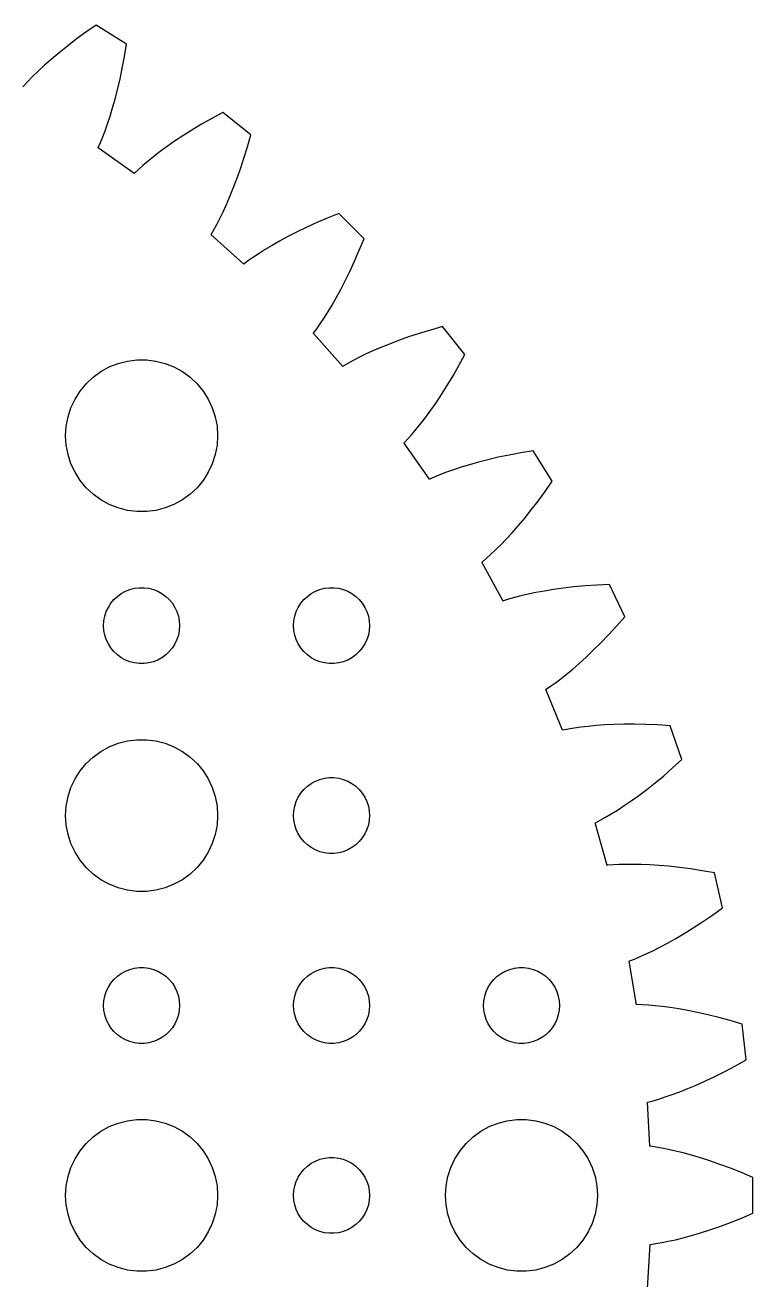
# Model space of a CAD drawing. Header units: metres. Extents: x -54 to 54, y -54 to 54.
# Drawn here: x 25.4 to 54.14, y -3.34 to 46.22 of the extents above; entities that cross this region are included whole.
import ezdxf

# ---------------------------------------------------------------- set-up
doc = ezdxf.new("R2010")
doc.units = ezdxf.units.M

msp = doc.modelspace()

# ---------------------------------------------------------------- linework, layer by layer
for p, q in [((28.2038, 46.2158), (27.7992, 45.9333)), ((29.4018, 45.463), (28.2038, 46.2158)), ((27.4215, 45.6567), (27.0705, 45.3871)), ((27.7992, 45.9333), (27.4215, 45.6567)), ((26.7454, 45.1255), (26.4457, 44.873)), ((27.0705, 45.3871), (26.7454, 45.1255)), ((29.3229, 44.9759), (29.4018, 45.463)), ((26.1709, 44.6306), (25.9204, 44.3992)), ((26.4457, 44.873), (26.1709, 44.6306)), ((29.2375, 44.5157), (29.3229, 44.9759)), ((25.6934, 44.1799), (25.4894, 43.9736)), ((25.9204, 44.3992), (25.6934, 44.1799)), ((29.1469, 44.0824), (29.2375, 44.5157)), ((25.4894, 43.9736), (25.3075, 43.7811)), ((28.9548, 43.2965), (29.0523, 43.676)), ((29.0523, 43.676), (29.1469, 44.0824)), ((28.8556, 42.9437), (28.9548, 43.2965)), ((28.6568, 42.3179), (28.7559, 42.6176)), ((28.7559, 42.6176), (28.8556, 42.9437)), ((33.201, 42.7674), (32.7673, 42.532)), ((34.3072, 41.8852), (33.201, 42.7674)), ((28.5594, 42.0445), (28.6568, 42.3179)), ((32.3611, 42.2994), (31.982, 42.0708)), ((32.7673, 42.532), (32.3611, 42.2994)), ((28.3744, 41.5755), (28.4649, 41.7972)), ((28.4649, 41.7972), (28.5594, 42.0445)), ((31.3036, 41.6299), (31.0034, 41.4198)), ((31.6297, 41.8473), (31.3036, 41.6299)), ((31.982, 42.0708), (31.6297, 41.8473)), ((34.1742, 41.41), (34.3072, 41.8852)), ((28.2835, 41.3711), (28.2891, 41.3792)), ((29.7056, 40.357), (28.2835, 41.3711)), ((28.2891, 41.3792), (28.3744, 41.5755)), ((30.7286, 41.2179), (30.4785, 41.0254)), ((31.0034, 41.4198), (30.7286, 41.2179)), ((34.0379, 40.9622), (34.1742, 41.41)), ((30.0503, 40.6723), (29.8709, 40.5137)), ((30.2526, 40.8432), (30.0503, 40.6723)), ((30.4785, 41.0254), (30.2526, 40.8432)), ((33.8993, 40.5418), (34.0379, 40.9622)), ((29.7139, 40.3683), (29.7056, 40.357)), ((29.8709, 40.5137), (29.7139, 40.3683)), ((33.6205, 39.7823), (33.7598, 40.1485)), ((33.7598, 40.1485), (33.8993, 40.5418)), ((33.4824, 39.4429), (33.6205, 39.7823)), ((33.3467, 39.13), (33.4824, 39.4429)), ((33.0873, 38.5825), (33.2147, 38.8433)), ((33.2147, 38.8433), (33.3467, 39.13)), ((37.7806, 38.7811), (37.3233, 38.5958)), ((38.7811, 37.7806), (37.7806, 38.7811)), ((32.851, 38.1371), (32.9657, 38.3473)), ((32.9657, 38.3473), (33.0873, 38.5825)), ((36.4913, 38.2254), (36.1162, 38.0428)), ((36.8936, 38.4101), (36.4913, 38.2254)), ((37.3233, 38.5958), (36.8936, 38.4101)), ((32.7377, 37.9442), (32.7442, 37.9517)), ((34.0373, 36.7773), (32.7377, 37.9442)), ((32.7442, 37.9517), (32.851, 38.1371)), ((35.446, 37.688), (35.1503, 37.5182)), ((35.7679, 37.8633), (35.446, 37.688)), ((36.1162, 38.0428), (35.7679, 37.8633)), ((38.5958, 37.3233), (38.7811, 37.7806)), ((34.6353, 37.1991), (34.4152, 37.052)), ((34.8802, 37.3549), (34.6353, 37.1991)), ((35.1503, 37.5182), (34.8802, 37.3549)), ((38.4101, 36.8936), (38.5958, 37.3233)), ((34.0469, 36.7876), (34.0373, 36.7773)), ((34.2192, 36.9144), (34.0469, 36.7876)), ((34.4152, 37.052), (34.2192, 36.9144)), ((38.2254, 36.4913), (38.4101, 36.8936)), ((38.0428, 36.1162), (38.2254, 36.4913)), ((37.688, 35.446), (37.8633, 35.7679)), ((37.8633, 35.7679), (38.0428, 36.1162)), ((37.5182, 35.1503), (37.688, 35.446)), ((37.1991, 34.6353), (37.3549, 34.8802)), ((37.3549, 34.8802), (37.5182, 35.1503)), ((36.7876, 34.0469), (36.9144, 34.2192)), ((36.9144, 34.2192), (37.052, 34.4152)), ((37.052, 34.4152), (37.1991, 34.6353)), ((41.8852, 34.3072), (41.41, 34.1742)), ((42.7674, 33.201), (41.8852, 34.3072)), ((36.7803, 34.0402), (36.7876, 34.0469)), ((37.9411, 32.735), (36.7803, 34.0402)), ((40.1485, 33.7598), (39.7823, 33.6205)), ((40.5418, 33.8993), (40.1485, 33.7598)), ((40.9622, 34.0379), (40.5418, 33.8993)), ((41.41, 34.1742), (40.9622, 34.0379)), ((38.8433, 33.2147), (38.5825, 33.0873)), ((39.13, 33.3467), (38.8433, 33.2147)), ((39.4429, 33.4824), (39.13, 33.3467)), ((39.7823, 33.6205), (39.4429, 33.4824)), ((42.532, 32.7673), (42.7674, 33.201)), ((28.3925, 32.533), (28.7227, 32.7145)), ((28.7227, 32.7145), (29.0729, 32.8532)), ((29.0729, 32.8532), (29.4379, 32.9469)), ((29.4379, 32.9469), (29.8116, 32.9941)), ((29.8116, 32.9941), (30.1884, 32.9941)), ((30.1884, 32.9941), (30.5621, 32.9469)), ((30.5621, 32.9469), (30.927, 32.8532)), ((30.927, 32.8532), (31.2773, 32.7145)), ((31.2773, 32.7145), (31.6075, 32.533)), ((37.9517, 32.7442), (37.9411, 32.735)), ((38.1371, 32.851), (37.9517, 32.7442)), ((38.3473, 32.9657), (38.1371, 32.851)), ((38.5825, 33.0873), (38.3473, 32.9657)), ((42.2994, 32.3611), (42.532, 32.7673)), ((27.8131, 32.0536), (28.0877, 32.3115)), ((28.0877, 32.3115), (28.3925, 32.533)), ((31.6075, 32.533), (31.9123, 32.3115)), ((31.9123, 32.3115), (32.1869, 32.0536)), ((42.0708, 31.982), (42.2994, 32.3611)), ((27.3711, 31.4453), (27.5729, 31.7634)), ((27.5729, 31.7634), (27.8131, 32.0536)), ((32.1869, 32.0536), (32.427, 31.7634)), ((32.427, 31.7634), (32.6289, 31.4453)), ((41.8473, 31.6297), (42.0708, 31.982)), ((27.2107, 31.1044), (27.3711, 31.4453)), ((32.6289, 31.4453), (32.7893, 31.1044)), ((41.4198, 31.0034), (41.6299, 31.3036)), ((41.6299, 31.3036), (41.8473, 31.6297)), ((27.0237, 30.376), (27.0942, 30.7461)), ((27.0942, 30.7461), (27.2107, 31.1044)), ((32.7893, 31.1044), (32.9057, 30.7461)), ((32.9057, 30.7461), (32.9763, 30.376)), ((41.0254, 30.4785), (41.2179, 30.7286)), ((41.2179, 30.7286), (41.4198, 31.0034)), ((27, 30), (27.0237, 30.376)), ((32.9763, 30.376), (33, 30)), ((40.6723, 30.0503), (40.8432, 30.2526)), ((40.8432, 30.2526), (41.0254, 30.4785)), ((27.0237, 29.624), (27, 30)), ((33, 30), (32.9763, 29.624)), ((40.3683, 29.7139), (40.5137, 29.8709)), ((40.5137, 29.8709), (40.6723, 30.0503)), ((27.0942, 29.2539), (27.0237, 29.624)), ((27.2107, 28.8956), (27.0942, 29.2539)), ((32.9057, 29.2539), (32.7893, 28.8956)), ((32.9763, 29.624), (32.9057, 29.2539)), ((40.3603, 29.708), (40.3683, 29.7139)), ((41.3677, 28.2811), (40.3603, 29.708)), ((44.5157, 29.2375), (44.0824, 29.1469)), ((44.9759, 29.3229), (44.5157, 29.2375)), ((45.463, 29.4018), (44.9759, 29.3229)), ((46.2158, 28.2038), (45.463, 29.4018)), ((27.3711, 28.5547), (27.2107, 28.8956)), ((32.7893, 28.8956), (32.6289, 28.5547)), ((42.6176, 28.7559), (42.3179, 28.6568)), ((42.9437, 28.8556), (42.6176, 28.7559)), ((43.2965, 28.9548), (42.9437, 28.8556)), ((43.676, 29.0523), (43.2965, 28.9548)), ((44.0824, 29.1469), (43.676, 29.0523)), ((27.5729, 28.2366), (27.3711, 28.5547)), ((32.6289, 28.5547), (32.427, 28.2366)), ((41.3792, 28.2891), (41.3677, 28.2811)), ((41.5755, 28.3744), (41.3792, 28.2891)), ((41.7972, 28.4649), (41.5755, 28.3744)), ((42.0445, 28.5594), (41.7972, 28.4649)), ((42.3179, 28.6568), (42.0445, 28.5594)), ((27.8131, 27.9464), (27.5729, 28.2366)), ((28.0877, 27.6884), (27.8131, 27.9464)), ((32.1869, 27.9464), (31.9123, 27.6884)), ((32.427, 28.2366), (32.1869, 27.9464)), ((45.6567, 27.4215), (45.9333, 27.7992)), ((45.9333, 27.7992), (46.2158, 28.2038)), ((28.3925, 27.467), (28.0877, 27.6884)), ((28.7227, 27.2855), (28.3925, 27.467)), ((29.0729, 27.1468), (28.7227, 27.2855)), ((31.2773, 27.2855), (30.927, 27.1468)), ((31.6075, 27.467), (31.2773, 27.2855)), ((31.9123, 27.6884), (31.6075, 27.467)), ((45.3871, 27.0705), (45.6567, 27.4215)), ((29.4379, 27.0531), (29.0729, 27.1468)), ((29.8116, 27.0059), (29.4379, 27.0531)), ((30.1884, 27.0059), (29.8116, 27.0059)), ((30.5621, 27.0531), (30.1884, 27.0059)), ((30.927, 27.1468), (30.5621, 27.0531)), ((45.1255, 26.7454), (45.3871, 27.0705)), ((44.6306, 26.1709), (44.873, 26.4457)), ((44.873, 26.4457), (45.1255, 26.7454)), ((44.1799, 25.6934), (44.3992, 25.9204)), ((44.3992, 25.9204), (44.6306, 26.1709)), ((43.6034, 25.147), (43.7811, 25.3075)), ((43.7811, 25.3075), (43.9736, 25.4894)), ((43.9736, 25.4894), (44.1799, 25.6934)), ((43.4328, 25.0023), (43.4414, 25.0072)), ((44.274, 23.4716), (43.4328, 25.0023)), ((43.4414, 25.0072), (43.6034, 25.147)), ((29.1963, 23.7665), (29.3613, 23.8572)), ((29.3613, 23.8572), (29.5365, 23.9266)), ((29.5365, 23.9266), (29.7189, 23.9734)), ((29.7189, 23.9734), (29.9058, 23.997)), ((29.9058, 23.997), (30.0942, 23.997)), ((30.0942, 23.997), (30.2811, 23.9734)), ((30.2811, 23.9734), (30.4635, 23.9266)), ((30.4635, 23.9266), (30.6387, 23.8572)), ((30.6387, 23.8572), (30.8037, 23.7665)), ((36.6963, 23.7665), (36.8613, 23.8572)), ((36.8613, 23.8572), (37.0365, 23.9266)), ((37.0365, 23.9266), (37.2189, 23.9734)), ((37.2189, 23.9734), (37.4058, 23.997)), ((37.4058, 23.997), (37.5942, 23.997)), ((37.5942, 23.997), (37.7811, 23.9734)), ((37.7811, 23.9734), (37.9635, 23.9266)), ((37.9635, 23.9266), (38.1387, 23.8572)), ((38.1387, 23.8572), (38.3037, 23.7665)), ((45.5693, 23.8034), (45.2604, 23.7385)), ((45.9045, 23.866), (45.5693, 23.8034)), ((46.2661, 23.9251), (45.9045, 23.866)), ((46.6542, 23.9795), (46.2661, 23.9251)), ((47.0686, 24.028), (46.6542, 23.9795)), ((47.5093, 24.0695), (47.0686, 24.028)), ((47.9762, 24.1028), (47.5093, 24.0695)), ((48.4691, 24.1267), (47.9762, 24.1028)), ((49.083, 22.8519), (48.4691, 24.1267)), ((28.6855, 23.2226), (28.7865, 23.3817)), ((28.7865, 23.3817), (28.9065, 23.5268)), ((28.9065, 23.5268), (29.0439, 23.6558)), ((29.0439, 23.6558), (29.1963, 23.7665)), ((30.8037, 23.7665), (30.9561, 23.6558)), ((30.9561, 23.6558), (31.0934, 23.5268)), ((31.0934, 23.5268), (31.2135, 23.3817)), ((31.2135, 23.3817), (31.3145, 23.2226)), ((36.1855, 23.2226), (36.2865, 23.3817)), ((36.2865, 23.3817), (36.4065, 23.5268)), ((36.4065, 23.5268), (36.5439, 23.6558)), ((36.5439, 23.6558), (36.6963, 23.7665)), ((38.3037, 23.7665), (38.4561, 23.6558)), ((38.4561, 23.6558), (38.5934, 23.5268)), ((38.5934, 23.5268), (38.7135, 23.3817)), ((38.7135, 23.3817), (38.8145, 23.2226)), ((44.2864, 23.4782), (44.274, 23.4716)), ((44.491, 23.541), (44.2864, 23.4782)), ((44.7214, 23.6061), (44.491, 23.541)), ((44.9778, 23.6723), (44.7214, 23.6061)), ((45.2604, 23.7385), (44.9778, 23.6723)), ((28.5118, 22.688), (28.5471, 22.873)), ((28.5471, 22.873), (28.6053, 23.0522)), ((28.6053, 23.0522), (28.6855, 23.2226)), ((31.3145, 23.2226), (31.3947, 23.0522)), ((31.3947, 23.0522), (31.4529, 22.873)), ((31.4529, 22.873), (31.4882, 22.688)), ((36.0118, 22.688), (36.0471, 22.873)), ((36.0471, 22.873), (36.1053, 23.0522)), ((36.1053, 23.0522), (36.1855, 23.2226)), ((38.8145, 23.2226), (38.8947, 23.0522)), ((38.8947, 23.0522), (38.9529, 22.873)), ((38.9529, 22.873), (38.9882, 22.688)), ((48.757, 22.4815), (49.083, 22.8519)), ((28.5, 22.5), (28.5118, 22.688)), ((28.5118, 22.312), (28.5, 22.5)), ((28.5471, 22.127), (28.5118, 22.312)), ((31.4882, 22.312), (31.4529, 22.127)), ((31.4882, 22.688), (31.5, 22.5)), ((31.5, 22.5), (31.4882, 22.312)), ((36, 22.5), (36.0118, 22.688)), ((36.0118, 22.312), (36, 22.5)), ((36.0471, 22.127), (36.0118, 22.312)), ((38.9882, 22.312), (38.9529, 22.127)), ((38.9882, 22.688), (39, 22.5)), ((39, 22.5), (38.9882, 22.312)), ((48.4399, 22.1372), (48.757, 22.4815)), ((28.6053, 21.9478), (28.5471, 22.127)), ((28.6855, 21.7774), (28.6053, 21.9478)), ((31.3947, 21.9478), (31.3145, 21.7774)), ((31.4529, 22.127), (31.3947, 21.9478)), ((36.1053, 21.9478), (36.0471, 22.127)), ((36.1855, 21.7774), (36.1053, 21.9478)), ((38.8947, 21.9478), (38.8145, 21.7774)), ((38.9529, 22.127), (38.8947, 21.9478)), ((47.8363, 21.5247), (48.1327, 21.8185)), ((48.1327, 21.8185), (48.4399, 22.1372)), ((28.7865, 21.6183), (28.6855, 21.7774)), ((28.9065, 21.4732), (28.7865, 21.6183)), ((29.0439, 21.3442), (28.9065, 21.4732)), ((29.1963, 21.2335), (29.0439, 21.3442)), ((30.9561, 21.3442), (30.8037, 21.2335)), ((31.0934, 21.4732), (30.9561, 21.3442)), ((31.2135, 21.6183), (31.0934, 21.4732)), ((31.3145, 21.7774), (31.2135, 21.6183)), ((36.2865, 21.6183), (36.1855, 21.7774)), ((36.4065, 21.4732), (36.2865, 21.6183)), ((36.5439, 21.3442), (36.4065, 21.4732)), ((36.6963, 21.2335), (36.5439, 21.3442)), ((38.4561, 21.3442), (38.3037, 21.2335)), ((38.5934, 21.4732), (38.4561, 21.3442)), ((38.7135, 21.6183), (38.5934, 21.4732)), ((38.8145, 21.7774), (38.7135, 21.6183)), ((47.5519, 21.2552), (47.8363, 21.5247)), ((29.3613, 21.1427), (29.1963, 21.2335)), ((29.5365, 21.0734), (29.3613, 21.1427)), ((29.7189, 21.0266), (29.5365, 21.0734)), ((29.9058, 21.003), (29.7189, 21.0266)), ((30.0942, 21.003), (29.9058, 21.003)), ((30.2811, 21.0266), (30.0942, 21.003)), ((30.4635, 21.0734), (30.2811, 21.0266)), ((30.6387, 21.1427), (30.4635, 21.0734)), ((30.8037, 21.2335), (30.6387, 21.1427)), ((36.8613, 21.1427), (36.6963, 21.2335)), ((37.0365, 21.0734), (36.8613, 21.1427)), ((37.2189, 21.0266), (37.0365, 21.0734)), ((37.4058, 21.003), (37.2189, 21.0266)), ((37.5942, 21.003), (37.4058, 21.003)), ((37.7811, 21.0266), (37.5942, 21.003)), ((37.9635, 21.0734), (37.7811, 21.0266)), ((38.1387, 21.1427), (37.9635, 21.0734)), ((38.3037, 21.2335), (38.1387, 21.1427)), ((47.0222, 20.7863), (47.2802, 21.0093)), ((47.2802, 21.0093), (47.5519, 21.2552)), ((46.3393, 20.2464), (46.551, 20.4056)), ((46.551, 20.4056), (46.7789, 20.5853)), ((46.7789, 20.5853), (47.0222, 20.7863)), ((45.9591, 19.9822), (45.9681, 19.9861)), ((46.6236, 18.3669), (45.9591, 19.9822)), ((45.9681, 19.9861), (46.1448, 20.1069)), ((46.1448, 20.1069), (46.3393, 20.2464)), ((46.6367, 18.3721), (46.6236, 18.3669)), ((46.847, 18.4116), (46.6367, 18.3721)), ((47.0833, 18.4505), (46.847, 18.4116)), ((47.3455, 18.4875), (47.0833, 18.4505)), ((47.6337, 18.5217), (47.3455, 18.4875)), ((47.9479, 18.5516), (47.6337, 18.5217)), ((48.288, 18.5763), (47.9479, 18.5516)), ((48.654, 18.5945), (48.288, 18.5763)), ((49.0457, 18.6051), (48.654, 18.5945)), ((49.463, 18.6069), (49.0457, 18.6051)), ((49.9055, 18.5988), (49.463, 18.6069)), ((50.3732, 18.5796), (49.9055, 18.5988)), ((50.8657, 18.5482), (50.3732, 18.5796)), ((51.333, 17.2127), (50.8657, 18.5482)), ((28.7227, 17.7145), (29.0729, 17.8532)), ((29.0729, 17.8532), (29.4379, 17.9469)), ((29.4379, 17.9469), (29.8116, 17.9941)), ((29.8116, 17.9941), (30.1884, 17.9941)), ((30.1884, 17.9941), (30.5621, 17.9469)), ((30.5621, 17.9469), (30.927, 17.8532)), ((30.927, 17.8532), (31.2773, 17.7145)), ((28.0877, 17.3115), (28.3925, 17.533)), ((28.3925, 17.533), (28.7227, 17.7145)), ((31.2773, 17.7145), (31.6075, 17.533)), ((31.6075, 17.533), (31.9123, 17.3115)), ((27.5729, 16.7634), (27.8131, 17.0536)), ((27.8131, 17.0536), (28.0877, 17.3115)), ((31.9123, 17.3115), (32.1869, 17.0536)), ((32.1869, 17.0536), (32.427, 16.7634)), ((50.6139, 16.5744), (50.9676, 16.8811)), ((50.9676, 16.8811), (51.333, 17.2127)), ((27.2107, 16.1044), (27.3711, 16.4453)), ((27.3711, 16.4453), (27.5729, 16.7634)), ((32.427, 16.7634), (32.6289, 16.4453)), ((32.6289, 16.4453), (32.7893, 16.1044)), ((36.6963, 16.2665), (36.8613, 16.3572)), ((36.8613, 16.3572), (37.0365, 16.4266)), ((37.0365, 16.4266), (37.2189, 16.4734)), ((37.2189, 16.4734), (37.4058, 16.497)), ((37.4058, 16.497), (37.5942, 16.497)), ((37.5942, 16.497), (37.7811, 16.4734)), ((37.7811, 16.4734), (37.9635, 16.4266)), ((37.9635, 16.4266), (38.1387, 16.3572)), ((38.1387, 16.3572), (38.3037, 16.2665)), ((50.2729, 16.2922), (50.6139, 16.5744)), ((27.0942, 15.7461), (27.2107, 16.1044)), ((32.7893, 16.1044), (32.9057, 15.7461)), ((36.1855, 15.7226), (36.2865, 15.8817)), ((36.2865, 15.8817), (36.4065, 16.0268)), ((36.4065, 16.0268), (36.5439, 16.1558)), ((36.5439, 16.1558), (36.6963, 16.2665)), ((38.3037, 16.2665), (38.4561, 16.1558)), ((38.4561, 16.1558), (38.5934, 16.0268)), ((38.5934, 16.0268), (38.7135, 15.8817)), ((38.7135, 15.8817), (38.8145, 15.7226)), ((49.6327, 15.7975), (49.9456, 16.0334)), ((49.9456, 16.0334), (50.2729, 16.2922)), ((27, 15), (27.0237, 15.376)), ((27.0237, 15.376), (27.0942, 15.7461)), ((32.9057, 15.7461), (32.9763, 15.376)), ((32.9763, 15.376), (33, 15)), ((36.0118, 15.188), (36.0471, 15.373)), ((36.0471, 15.373), (36.1053, 15.5522)), ((36.1053, 15.5522), (36.1855, 15.7226)), ((38.8145, 15.7226), (38.8947, 15.5522)), ((38.8947, 15.5522), (38.9529, 15.373)), ((38.9529, 15.373), (38.9882, 15.188)), ((48.7896, 15.2183), (49.0539, 15.3908)), ((49.0539, 15.3908), (49.3352, 15.5835)), ((49.3352, 15.5835), (49.6327, 15.7975)), ((27.0237, 14.624), (27, 15)), ((33, 15), (32.9763, 14.624)), ((36, 15), (36.0118, 15.188)), ((36.0118, 14.812), (36, 15)), ((38.9882, 15.188), (39, 15)), ((39, 15), (38.9882, 14.812)), ((48.1059, 14.8139), (48.3148, 14.9308)), ((48.3148, 14.9308), (48.543, 15.0652)), ((48.543, 15.0652), (48.7896, 15.2183)), ((27.0942, 14.2539), (27.0237, 14.624)), ((32.9763, 14.624), (32.9057, 14.2539)), ((36.0471, 14.627), (36.0118, 14.812)), ((36.1053, 14.4478), (36.0471, 14.627)), ((36.1855, 14.2774), (36.1053, 14.4478)), ((38.8947, 14.4478), (38.8145, 14.2774)), ((38.9529, 14.627), (38.8947, 14.4478)), ((38.9882, 14.812), (38.9529, 14.627)), ((47.9074, 14.7107), (47.9168, 14.7136)), ((48.3869, 13.0312), (47.9074, 14.7107)), ((47.9168, 14.7136), (48.1059, 14.8139)), ((27.2107, 13.8956), (27.0942, 14.2539)), ((27.3711, 13.5547), (27.2107, 13.8956)), ((32.7893, 13.8956), (32.6289, 13.5547)), ((32.9057, 14.2539), (32.7893, 13.8956)), ((36.2865, 14.1183), (36.1855, 14.2774)), ((36.4065, 13.9732), (36.2865, 14.1183)), ((36.5439, 13.8442), (36.4065, 13.9732)), ((38.5934, 13.9732), (38.4561, 13.8442)), ((38.7135, 14.1183), (38.5934, 13.9732)), ((38.8145, 14.2774), (38.7135, 14.1183)), ((27.5729, 13.2366), (27.3711, 13.5547)), ((32.6289, 13.5547), (32.427, 13.2366)), ((36.6963, 13.7335), (36.5439, 13.8442)), ((36.8613, 13.6427), (36.6963, 13.7335)), ((37.0365, 13.5734), (36.8613, 13.6427)), ((37.2189, 13.5266), (37.0365, 13.5734)), ((37.4058, 13.5029), (37.2189, 13.5266)), ((37.5942, 13.5029), (37.4058, 13.5029)), ((37.7811, 13.5266), (37.5942, 13.5029)), ((37.9635, 13.5734), (37.7811, 13.5266)), ((38.1387, 13.6427), (37.9635, 13.5734)), ((38.3037, 13.7335), (38.1387, 13.6427)), ((38.4561, 13.8442), (38.3037, 13.7335)), ((27.8131, 12.9464), (27.5729, 13.2366)), ((28.0877, 12.6884), (27.8131, 12.9464)), ((32.1869, 12.9464), (31.9123, 12.6884)), ((32.427, 13.2366), (32.1869, 12.9464)), ((48.4005, 13.0349), (48.3869, 13.0312)), ((48.6139, 13.0506), (48.4005, 13.0349)), ((48.853, 13.0628), (48.6139, 13.0506)), ((49.1177, 13.0703), (48.853, 13.0628)), ((49.4079, 13.0719), (49.1177, 13.0703)), ((49.7235, 13.0665), (49.4079, 13.0719)), ((50.0643, 13.0529), (49.7235, 13.0665)), ((50.43, 13.0301), (50.0643, 13.0529)), ((50.8204, 12.9967), (50.43, 13.0301)), ((51.2352, 12.9518), (50.8204, 12.9967)), ((51.6741, 12.8942), (51.2352, 12.9518)), ((52.1367, 12.8228), (51.6741, 12.8942)), ((28.3925, 12.467), (28.0877, 12.6884)), ((28.7227, 12.2855), (28.3925, 12.467)), ((31.6075, 12.467), (31.2773, 12.2855)), ((31.9123, 12.6884), (31.6075, 12.467)), ((52.6226, 12.7364), (52.1367, 12.8228)), ((52.9374, 11.357), (52.6226, 12.7364)), ((29.0729, 12.1468), (28.7227, 12.2855)), ((29.4379, 12.0531), (29.0729, 12.1468)), ((29.8116, 12.0059), (29.4379, 12.0531)), ((30.1884, 12.0059), (29.8116, 12.0059)), ((30.5621, 12.0531), (30.1884, 12.0059)), ((30.927, 12.1468), (30.5621, 12.0531)), ((31.2773, 12.2855), (30.927, 12.1468)), ((52.1514, 10.8033), (52.5372, 11.0684)), ((52.5372, 11.0684), (52.9374, 11.357)), ((51.4267, 10.3405), (51.7809, 10.5609)), ((51.7809, 10.5609), (52.1514, 10.8033)), ((50.4687, 9.80168), (50.7698, 9.96176)), ((50.7698, 9.96176), (51.0894, 10.1411)), ((51.0894, 10.1411), (51.4267, 10.3405)), ((49.4621, 9.33456), (49.6828, 9.42732)), ((49.6828, 9.42732), (49.9245, 9.53543)), ((49.9245, 9.53543), (50.1867, 9.6599)), ((50.1867, 9.6599), (50.4687, 9.80168)), ((29.3613, 8.85724), (29.5365, 8.92657)), ((29.5365, 8.92657), (29.7189, 8.97342)), ((29.7189, 8.97342), (29.9058, 8.99704)), ((29.9058, 8.99704), (30.0942, 8.99704)), ((30.0942, 8.99704), (30.2811, 8.97342)), ((30.2811, 8.97342), (30.4635, 8.92657)), ((30.4635, 8.92657), (30.6387, 8.85724)), ((36.8613, 8.85724), (37.0365, 8.92657)), ((37.0365, 8.92657), (37.2189, 8.97342)), ((37.2189, 8.97342), (37.4058, 8.99704)), ((37.4058, 8.99704), (37.5942, 8.99704)), ((37.5942, 8.99704), (37.7811, 8.97342)), ((37.7811, 8.97342), (37.9635, 8.92657)), ((37.9635, 8.92657), (38.1387, 8.85724)), ((44.3613, 8.85724), (44.5365, 8.92657)), ((44.5365, 8.92657), (44.7189, 8.97342)), ((44.7189, 8.97342), (44.9058, 8.99704)), ((44.9058, 8.99704), (45.0942, 8.99704)), ((45.0942, 8.99704), (45.2811, 8.97342)), ((45.2811, 8.97342), (45.4635, 8.92657)), ((45.4635, 8.92657), (45.6387, 8.85724)), ((49.2532, 9.25433), (49.2629, 9.25615)), ((49.5417, 7.53168), (49.2532, 9.25433)), ((49.2629, 9.25615), (49.4621, 9.33456)), ((28.7865, 8.38167), (28.9065, 8.52681)), ((28.9065, 8.52681), (29.0439, 8.65576)), ((29.0439, 8.65576), (29.1963, 8.76648)), ((29.1963, 8.76648), (29.3613, 8.85724)), ((30.6387, 8.85724), (30.8037, 8.76648)), ((30.8037, 8.76648), (30.9561, 8.65576)), ((30.9561, 8.65576), (31.0934, 8.52681)), ((31.0934, 8.52681), (31.2135, 8.38167)), ((36.2865, 8.38167), (36.4065, 8.52681)), ((36.4065, 8.52681), (36.5439, 8.65576)), ((36.5439, 8.65576), (36.6963, 8.76648)), ((36.6963, 8.76648), (36.8613, 8.85724)), ((38.1387, 8.85724), (38.3037, 8.76648)), ((38.3037, 8.76648), (38.4561, 8.65576)), ((38.4561, 8.65576), (38.5934, 8.52681)), ((38.5934, 8.52681), (38.7135, 8.38167)), ((43.7865, 8.38167), (43.9065, 8.52681)), ((43.9065, 8.52681), (44.0439, 8.65576)), ((44.0439, 8.65576), (44.1963, 8.76648)), ((44.1963, 8.76648), (44.3613, 8.85724)), ((45.6387, 8.85724), (45.8037, 8.76648)), ((45.8037, 8.76648), (45.9561, 8.65576)), ((45.9561, 8.65576), (46.0934, 8.52681)), ((46.0934, 8.52681), (46.2135, 8.38167)), ((28.5471, 7.87303), (28.6053, 8.05219)), ((28.6053, 8.05219), (28.6855, 8.22263)), ((28.6855, 8.22263), (28.7865, 8.38167)), ((31.2135, 8.38167), (31.3145, 8.22263)), ((31.3145, 8.22263), (31.3947, 8.05219)), ((31.3947, 8.05219), (31.4529, 7.87303)), ((36.0471, 7.87303), (36.1053, 8.05219)), ((36.1053, 8.05219), (36.1855, 8.22263)), ((36.1855, 8.22263), (36.2865, 8.38167)), ((38.7135, 8.38167), (38.8145, 8.22263)), ((38.8145, 8.22263), (38.8947, 8.05219)), ((38.8947, 8.05219), (38.9529, 7.87303)), ((43.5471, 7.87303), (43.6053, 8.05219)), ((43.6053, 8.05219), (43.6855, 8.22263)), ((43.6855, 8.22263), (43.7865, 8.38167)), ((46.2135, 8.38167), (46.3145, 8.22263)), ((46.3145, 8.22263), (46.3947, 8.05219)), ((46.3947, 8.05219), (46.4529, 7.87303)), ((28.5, 7.5), (28.5118, 7.68799)), ((28.5118, 7.312), (28.5, 7.5)), ((28.5118, 7.68799), (28.5471, 7.87303)), ((31.4529, 7.87303), (31.4882, 7.68799)), ((31.4882, 7.68799), (31.5, 7.5)), ((31.5, 7.5), (31.4882, 7.312)), ((36, 7.5), (36.0118, 7.68799)), ((36.0118, 7.312), (36, 7.5)), ((36.0118, 7.68799), (36.0471, 7.87303)), ((38.9529, 7.87303), (38.9882, 7.68799)), ((38.9882, 7.68799), (39, 7.5)), ((39, 7.5), (38.9882, 7.312)), ((43.5, 7.5), (43.5118, 7.68799)), ((43.5118, 7.312), (43.5, 7.5)), ((43.5118, 7.68799), (43.5471, 7.87303)), ((46.4529, 7.87303), (46.4882, 7.68799)), ((46.4882, 7.68799), (46.5, 7.5)), ((46.5, 7.5), (46.4882, 7.312)), ((49.5556, 7.53378), (49.5417, 7.53168)), ((49.7694, 7.52553), (49.5556, 7.53378)), ((50.0084, 7.51086), (49.7694, 7.52553)), ((50.2723, 7.48868), (50.0084, 7.51086)), ((50.5608, 7.45778), (50.2723, 7.48868)), ((50.8738, 7.41708), (50.5608, 7.45778)), ((28.5471, 7.12695), (28.5118, 7.312)), ((28.6053, 6.9478), (28.5471, 7.12695)), ((28.6855, 6.77736), (28.6053, 6.9478)), ((31.3947, 6.9478), (31.3145, 6.77736)), ((31.4529, 7.12695), (31.3947, 6.9478)), ((31.4882, 7.312), (31.4529, 7.12695)), ((36.0471, 7.12695), (36.0118, 7.312)), ((36.1053, 6.9478), (36.0471, 7.12695)), ((36.1855, 6.77736), (36.1053, 6.9478)), ((38.8947, 6.9478), (38.8145, 6.77736)), ((38.9529, 7.12695), (38.8947, 6.9478)), ((38.9882, 7.312), (38.9529, 7.12695)), ((43.5471, 7.12695), (43.5118, 7.312)), ((43.6053, 6.9478), (43.5471, 7.12695)), ((43.6855, 6.77736), (43.6053, 6.9478)), ((46.3947, 6.9478), (46.3145, 6.77736)), ((46.4529, 7.12695), (46.3947, 6.9478)), ((46.4882, 7.312), (46.4529, 7.12695)), ((51.2109, 7.36545), (50.8738, 7.41708)), ((51.5718, 7.30177), (51.2109, 7.36545)), ((51.9561, 7.22493), (51.5718, 7.30177)), ((52.3632, 7.13385), (51.9561, 7.22493)), ((52.7929, 7.02747), (52.3632, 7.13385)), ((53.2446, 6.90468), (52.7929, 7.02747)), ((28.7865, 6.61832), (28.6855, 6.77736)), ((28.9065, 6.47318), (28.7865, 6.61832)), ((29.0439, 6.34422), (28.9065, 6.47318)), ((31.0934, 6.47318), (30.9561, 6.34422)), ((31.2135, 6.61832), (31.0934, 6.47318)), ((31.3145, 6.77736), (31.2135, 6.61832)), ((36.2865, 6.61832), (36.1855, 6.77736)), ((36.4065, 6.47318), (36.2865, 6.61832)), ((36.5439, 6.34422), (36.4065, 6.47318)), ((38.5934, 6.47318), (38.4561, 6.34422)), ((38.7135, 6.61832), (38.5934, 6.47318)), ((38.8145, 6.77736), (38.7135, 6.61832)), ((43.7865, 6.61832), (43.6855, 6.77736)), ((43.9065, 6.47318), (43.7865, 6.61832)), ((44.0439, 6.34422), (43.9065, 6.47318)), ((46.0934, 6.47318), (45.9561, 6.34422)), ((46.2135, 6.61832), (46.0934, 6.47318)), ((46.3145, 6.77736), (46.2135, 6.61832)), ((53.7177, 6.76447), (53.2446, 6.90468)), ((53.8762, 5.35844), (53.7177, 6.76447)), ((29.1963, 6.23351), (29.0439, 6.34422)), ((29.3613, 6.14275), (29.1963, 6.23351)), ((29.5365, 6.07341), (29.3613, 6.14275)), ((29.7189, 6.02657), (29.5365, 6.07341)), ((29.9058, 6.00294), (29.7189, 6.02657)), ((30.0942, 6.00294), (29.9058, 6.00294)), ((30.2811, 6.02657), (30.0942, 6.00294)), ((30.4635, 6.07341), (30.2811, 6.02657)), ((30.6387, 6.14275), (30.4635, 6.07341)), ((30.8037, 6.23351), (30.6387, 6.14275)), ((30.9561, 6.34422), (30.8037, 6.23351)), ((36.6963, 6.23351), (36.5439, 6.34422)), ((36.8613, 6.14275), (36.6963, 6.23351)), ((37.0365, 6.07341), (36.8613, 6.14275)), ((37.2189, 6.02657), (37.0365, 6.07341)), ((37.4058, 6.00294), (37.2189, 6.02657)), ((37.5942, 6.00294), (37.4058, 6.00294)), ((37.7811, 6.02657), (37.5942, 6.00294)), ((37.9635, 6.07341), (37.7811, 6.02657)), ((38.1387, 6.14275), (37.9635, 6.07341)), ((38.3037, 6.23351), (38.1387, 6.14275)), ((38.4561, 6.34422), (38.3037, 6.23351)), ((44.1963, 6.23351), (44.0439, 6.34422)), ((44.3613, 6.14275), (44.1963, 6.23351)), ((44.5365, 6.07341), (44.3613, 6.14275)), ((44.7189, 6.02657), (44.5365, 6.07341)), ((44.9058, 6.00294), (44.7189, 6.02657)), ((45.0942, 6.00294), (44.9058, 6.00294)), ((45.2811, 6.02657), (45.0942, 6.00294)), ((45.4635, 6.07341), (45.2811, 6.02657)), ((45.6387, 6.14275), (45.4635, 6.07341)), ((45.8037, 6.23351), (45.6387, 6.14275)), ((45.9561, 6.34422), (45.8037, 6.23351)), ((53.0331, 4.89624), (53.4461, 5.11647)), ((53.4461, 5.11647), (53.8762, 5.35844)), ((51.9036, 4.35709), (52.2611, 4.51752)), ((52.2611, 4.51752), (52.6378, 4.69691)), ((52.6378, 4.69691), (53.0331, 4.89624)), ((50.6782, 3.88571), (50.9527, 3.98003)), ((50.9527, 3.98003), (51.2488, 4.08936)), ((51.2488, 4.08936), (51.5659, 4.21471)), ((51.5659, 4.21471), (51.9036, 4.35709)), ((49.9797, 3.6815), (49.9895, 3.68224)), ((50.0735, 1.93741), (49.9797, 3.6815)), ((49.9895, 3.68224), (50.1962, 3.73788)), ((50.1962, 3.73788), (50.4259, 3.80534)), ((50.4259, 3.80534), (50.6782, 3.88571)), ((29.4379, 2.94685), (29.8116, 2.99408)), ((29.8116, 2.99408), (30.1884, 2.99408)), ((30.1884, 2.99408), (30.5621, 2.94685)), ((44.4379, 2.94685), (44.8116, 2.99408)), ((44.8116, 2.99408), (45.1884, 2.99408)), ((45.1884, 2.99408), (45.5621, 2.94685)), ((28.0877, 2.31154), (28.3925, 2.53297)), ((28.3925, 2.53297), (28.7227, 2.71448)), ((28.7227, 2.71448), (29.0729, 2.85316)), ((29.0729, 2.85316), (29.4379, 2.94685)), ((30.5621, 2.94685), (30.927, 2.85316)), ((30.927, 2.85316), (31.2773, 2.71448)), ((31.2773, 2.71448), (31.6075, 2.53297)), ((31.6075, 2.53297), (31.9123, 2.31154)), ((43.0877, 2.31154), (43.3925, 2.53297)), ((43.3925, 2.53297), (43.7227, 2.71448)), ((43.7227, 2.71448), (44.0729, 2.85316)), ((44.0729, 2.85316), (44.4379, 2.94685)), ((45.5621, 2.94685), (45.927, 2.85316)), ((45.927, 2.85316), (46.2773, 2.71448)), ((46.2773, 2.71448), (46.6075, 2.53297)), ((46.6075, 2.53297), (46.9123, 2.31154)), ((27.5729, 1.76335), (27.8131, 2.05363)), ((27.8131, 2.05363), (28.0877, 2.31154)), ((31.9123, 2.31154), (32.1869, 2.05363)), ((32.1869, 2.05363), (32.427, 1.76335)), ((42.5729, 1.76335), (42.8131, 2.05363)), ((42.8131, 2.05363), (43.0877, 2.31154)), ((46.9123, 2.31154), (47.1869, 2.05363)), ((47.1869, 2.05363), (47.427, 1.76335)), ((27.3711, 1.44525), (27.5729, 1.76335)), ((32.427, 1.76335), (32.6289, 1.44525)), ((37.2189, 1.47342), (37.4058, 1.49704)), ((37.4058, 1.49704), (37.5942, 1.49704)), ((37.5942, 1.49704), (37.7811, 1.47342)), ((42.3711, 1.44525), (42.5729, 1.76335)), ((47.427, 1.76335), (47.6289, 1.44525)), ((50.0875, 1.93796), (50.0735, 1.93741)), ((50.2991, 1.90581), (50.0875, 1.93796)), ((50.5349, 1.86449), (50.2991, 1.90581)), ((50.7946, 1.81288), (50.5349, 1.86449)), ((51.0779, 1.74988), (50.7946, 1.81288)), ((51.3844, 1.67439), (51.0779, 1.74988)), ((51.7136, 1.58534), (51.3844, 1.67439)), ((52.0651, 1.48166), (51.7136, 1.58534)), ((27.0942, 0.746063), (27.2107, 1.10437)), ((27.2107, 1.10437), (27.3711, 1.44525)), ((32.6289, 1.44525), (32.7893, 1.10437)), ((32.7893, 1.10437), (32.9057, 0.746063)), ((36.2865, 0.881668), (36.4065, 1.02681)), ((36.4065, 1.02681), (36.5439, 1.15576)), ((36.5439, 1.15576), (36.6963, 1.26648)), ((36.6963, 1.26648), (36.8613, 1.35724)), ((36.8613, 1.35724), (37.0365, 1.42657)), ((37.0365, 1.42657), (37.2189, 1.47342)), ((37.7811, 1.47342), (37.9635, 1.42657)), ((37.9635, 1.42657), (38.1387, 1.35724)), ((38.1387, 1.35724), (38.3037, 1.26648)), ((38.3037, 1.26648), (38.4561, 1.15576)), ((38.4561, 1.15576), (38.5934, 1.02681)), ((38.5934, 1.02681), (38.7135, 0.881668)), ((42.0942, 0.746063), (42.2107, 1.10437)), ((42.2107, 1.10437), (42.3711, 1.44525)), ((47.6289, 1.44525), (47.7893, 1.10437)), ((47.7893, 1.10437), (47.9057, 0.746063)), ((52.4383, 1.36227), (52.0651, 1.48166)), ((52.8327, 1.22618), (52.4383, 1.36227)), ((53.2478, 1.07236), (52.8327, 1.22618)), ((53.6829, 0.899765), (53.2478, 1.07236)), ((27.0237, 0.375992), (27.0942, 0.746063)), ((32.9057, 0.746063), (32.9763, 0.375992)), ((36.0471, 0.373032), (36.1053, 0.552185)), ((36.1053, 0.552185), (36.1855, 0.722626)), ((36.1855, 0.722626), (36.2865, 0.881668)), ((38.7135, 0.881668), (38.8145, 0.722626)), ((38.8145, 0.722626), (38.8947, 0.552185)), ((38.8947, 0.552185), (38.9529, 0.373032)), ((42.0237, 0.375992), (42.0942, 0.746063)), ((47.9057, 0.746063), (47.9763, 0.375992)), ((54.1374, 0.707458), (53.6829, 0.899765)), ((54.1374, -0.707458), (54.1374, 0.707458)), ((27, 0), (27.0237, 0.375992)), ((27.0237, -0.375992), (27, 0)), ((32.9763, 0.375992), (33, 0)), ((33, 0), (32.9763, -0.375992)), ((36, 0), (36.0118, 0.187988)), ((36.0118, -0.187988), (36, 0)), ((36.0118, 0.187988), (36.0471, 0.373032)), ((38.9529, 0.373032), (38.9882, 0.187988)), ((38.9882, 0.187988), (39, 0)), ((39, 0), (38.9882, -0.187988)), ((42, 0), (42.0237, 0.375992)), ((42.0237, -0.375992), (42, 0)), ((47.9763, 0.375992), (48, 0)), ((48, 0), (47.9763, -0.375992)), ((27.0942, -0.746063), (27.0237, -0.375992)), ((32.9763, -0.375992), (32.9057, -0.746063)), ((36.0471, -0.373032), (36.0118, -0.187988)), ((36.1053, -0.552185), (36.0471, -0.373032)), ((38.9529, -0.373032), (38.8947, -0.552185)), ((38.9882, -0.187988), (38.9529, -0.373032)), ((42.0942, -0.746063), (42.0237, -0.375992)), ((47.9763, -0.375992), (47.9057, -0.746063)), ((27.2107, -1.10437), (27.0942, -0.746063)), ((32.9057, -0.746063), (32.7893, -1.10437)), ((36.1855, -0.722626), (36.1053, -0.552185)), ((36.2865, -0.881668), (36.1855, -0.722626)), ((36.4065, -1.02681), (36.2865, -0.881668)), ((38.7135, -0.881668), (38.5934, -1.02681)), ((38.8145, -0.722626), (38.7135, -0.881668)), ((38.8947, -0.552185), (38.8145, -0.722626)), ((42.2107, -1.10437), (42.0942, -0.746063)), ((47.9057, -0.746063), (47.7893, -1.10437)), ((53.2478, -1.07236), (53.6829, -0.899765)), ((53.6829, -0.899765), (54.1374, -0.707458)), ((27.3711, -1.44525), (27.2107, -1.10437)), ((27.5729, -1.76335), (27.3711, -1.44525)), ((32.6289, -1.44525), (32.427, -1.76335)), ((32.7893, -1.10437), (32.6289, -1.44525)), ((36.5439, -1.15576), (36.4065, -1.02681)), ((36.6963, -1.26648), (36.5439, -1.15576)), ((36.8613, -1.35724), (36.6963, -1.26648)), ((37.0365, -1.42657), (36.8613, -1.35724)), ((37.2189, -1.47342), (37.0365, -1.42657)), ((37.4058, -1.49704), (37.2189, -1.47342)), ((37.7811, -1.47342), (37.5942, -1.49704)), ((37.9635, -1.42657), (37.7811, -1.47342)), ((38.1387, -1.35724), (37.9635, -1.42657)), ((38.3037, -1.26648), (38.1387, -1.35724)), ((38.4561, -1.15576), (38.3037, -1.26648)), ((38.5934, -1.02681), (38.4561, -1.15576)), ((42.3711, -1.44525), (42.2107, -1.10437)), ((42.5729, -1.76335), (42.3711, -1.44525)), ((47.6289, -1.44525), (47.427, -1.76335)), ((47.7893, -1.10437), (47.6289, -1.44525)), ((51.7136, -1.58534), (52.0651, -1.48166)), ((52.0651, -1.48166), (52.4383, -1.36227)), ((52.4383, -1.36227), (52.8327, -1.22618)), ((52.8327, -1.22618), (53.2478, -1.07236)), ((27.8131, -2.05363), (27.5729, -1.76335)), ((32.427, -1.76335), (32.1869, -2.05363)), ((37.5942, -1.49704), (37.4058, -1.49704)), ((42.8131, -2.05363), (42.5729, -1.76335)), ((47.427, -1.76335), (47.1869, -2.05363)), ((49.9756, -3.6812), (50.0776, -1.93758)), ((50.0776, -1.93758), (50.0875, -1.93796)), ((50.0875, -1.93796), (50.2991, -1.90581)), ((50.2991, -1.90581), (50.5349, -1.86449)), ((50.5349, -1.86449), (50.7946, -1.81288)), ((50.7946, -1.81288), (51.0779, -1.74988)), ((51.0779, -1.74988), (51.3844, -1.67439)), ((51.3844, -1.67439), (51.7136, -1.58534)), ((28.0877, -2.31154), (27.8131, -2.05363)), ((28.3925, -2.53297), (28.0877, -2.31154)), ((31.9123, -2.31154), (31.6075, -2.53297)), ((32.1869, -2.05363), (31.9123, -2.31154)), ((43.0877, -2.31154), (42.8131, -2.05363)), ((43.3925, -2.53297), (43.0877, -2.31154)), ((46.9123, -2.31154), (46.6075, -2.53297)), ((47.1869, -2.05363), (46.9123, -2.31154)), ((28.7227, -2.71448), (28.3925, -2.53297)), ((29.0729, -2.85316), (28.7227, -2.71448)), ((29.4379, -2.94685), (29.0729, -2.85316)), ((29.8116, -2.99408), (29.4379, -2.94685)), ((30.5621, -2.94685), (30.1884, -2.99408)), ((30.927, -2.85316), (30.5621, -2.94685)), ((31.2773, -2.71448), (30.927, -2.85316)), ((31.6075, -2.53297), (31.2773, -2.71448)), ((43.7227, -2.71448), (43.3925, -2.53297)), ((44.0729, -2.85316), (43.7227, -2.71448)), ((44.4379, -2.94685), (44.0729, -2.85316)), ((44.8116, -2.99408), (44.4379, -2.94685)), ((45.5621, -2.94685), (45.1884, -2.99408)), ((45.927, -2.85316), (45.5621, -2.94685)), ((46.2773, -2.71448), (45.927, -2.85316)), ((46.6075, -2.53297), (46.2773, -2.71448)), ((30.1884, -2.99408), (29.8116, -2.99408)), ((45.1884, -2.99408), (44.8116, -2.99408))]:
    msp.add_line(p, q)

doc.saveas('drawing.dxf')
